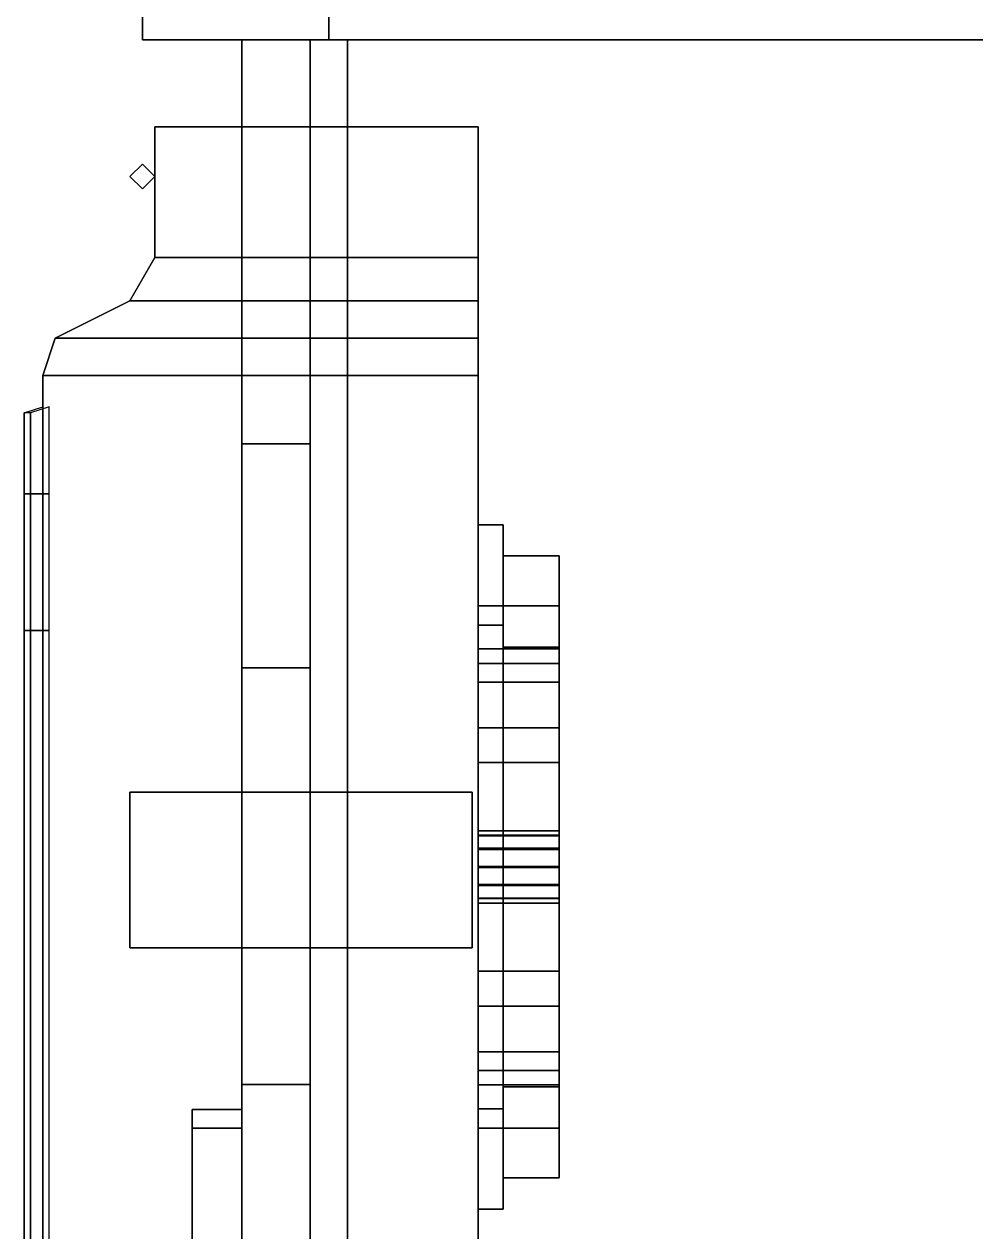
# Model space of a CAD drawing. Header units: millimetres. Extents: x -1.6 to 3, y -8.4 to 20.4.
# Drawn here: x -1.53 to 0, y -3.807 to -1.865 of the extents above; entities that cross this region are included whole.
import ezdxf

# ---------------------------------------------------------------- set-up
doc = ezdxf.new("R2010")
doc.units = ezdxf.units.MM
doc.layers.add('wheels', color=2, linetype='Continuous')

msp = doc.modelspace()

# ---------------------------------------------------------------- linework, layer by layer
for points in [[(-1.340000000000001, -1.889999999999997, 1.08), (-1.340000000000001, -1.829999999999998, 1.08), (-1.04, -1.829999999999998, 0.76), (-1.04, -1.889999999999999, 0.76)], [(-1.340000000000001, -1.889999999999997, 1.19), (-1.340000000000001, -1.829999999999998, 1.19), (-1.340000000000001, -1.829999999999998, 1.08), (-1.340000000000001, -1.889999999999999, 1.08)], [(-1.04, -1.889999999999999, 0.76), (-1.04, -1.829999999999998, 0.76), (1.04, -1.829999999999998, 0.76), (1.04, -1.889999999999999, 0.76)], [(1.04, -1.889999999999999, 0.76), (1.34, -1.889999999999997, 1.08), (-1.340000000000001, -1.889999999999997, 1.08), (-1.04, -1.889999999999999, 0.76)], [(1.34, -1.889999999999999, 1.08), (1.34, -1.889999999999997, 1.19), (-1.340000000000001, -1.889999999999997, 1.19), (-1.340000000000001, -1.889999999999999, 1.08)], [(-1.180000000000001, -3.569999999999999, 1.08), (-1.180000000000001, -1.889999999999999, 1.08), (-1.18, -1.889999999999999, 0.4599999999999997), (-1.180000000000001, -3.569999999999999, 0.4599999999999997)], [(-1.18, -2.539999999999999, 0.4599999999999997), (-1.18, -1.889999999999999, 0.4599999999999997), (-1.070000000000001, -1.889999999999999, 0.4599999999999997), (-1.070000000000001, -2.539999999999999, 0.4599999999999997)], [(-1.070000000000001, -1.889999999999999, 0.4599999999999997), (-1.18, -1.889999999999999, 0.4599999999999997), (-1.180000000000001, -1.889999999999999, 1.08), (-1.070000000000001, -1.889999999999999, 1.08)], [(-1.070000000000001, -3.569999999999999, 0.4599999999999997), (-1.070000000000001, -1.889999999999999, 0.4599999999999997), (-1.070000000000001, -1.889999999999999, 1.08), (-1.070000000000001, -3.569999999999999, 1.08)], [(-1.01, -1.889999999999997, 1.19), (-1.01, -1.889999999999997, 1.08), (-1.010000000000001, -7.689999999999999, 1.08), (-1.010000000000001, -7.689999999999999, 1.19)], [(1.009999999999999, -7.689999999999999, 1.19), (1.01, -1.889999999999997, 1.19), (-1.01, -1.889999999999997, 1.19), (-1.010000000000001, -7.689999999999999, 1.19)], [(-1.010000000000001, -7.689999999999999, 1.08), (-1.01, -1.889999999999999, 1.08), (1.01, -1.889999999999999, 1.08), (1.009999999999999, -7.689999999999999, 1.08)], [(-1.32, -2.239999999999998, 1.19), (-1.32, -2.029999999999998, 1.19), (-1.01, -2.029999999999998, 1.19), (-1.01, -2.239999999999998, 1.19)], [(-0.8000000000000005, -2.239999999999998, 2.41), (-0.8000000000000005, -2.029999999999998, 2.41), (-1.32, -2.029999999999998, 2.41), (-1.32, -2.239999999999998, 2.41)], [(-0.8000000000000005, -2.029999999999998, 2.41), (-0.8000000000000005, -2.029999999999998, 1.19), (-1.32, -2.029999999999998, 1.19), (-1.32, -2.029999999999998, 2.41)], [(-1.32, -2.029999999999998, 2.41), (-1.32, -2.029999999999998, 1.19), (-1.32, -2.239999999999998, 1.19), (-1.32, -2.239999999999998, 2.41)], [(-0.8000000000000007, -6.079999999999998, 1.19), (-0.8000000000000005, -2.029999999999998, 1.19), (-0.8000000000000005, -2.029999999999998, 2.41), (-0.8000000000000007, -6.079999999999998, 2.41)], [(-1.340000000000001, -2.089999999999998, 1.28), (-1.360000000000001, -2.109999999999998, 1.28), (-1.360000000000001, -2.109999999999998, 2.45), (-1.340000000000001, -2.089999999999998, 2.45)], [(-1.340000000000001, -2.129999999999999, 2.45), (-1.320000000000001, -2.109999999999998, 2.45), (-1.340000000000001, -2.089999999999998, 2.45), (-1.360000000000001, -2.109999999999998, 2.45)], [(-1.360000000000001, -2.109999999999998, 1.28), (-1.340000000000001, -2.089999999999998, 1.28), (-1.320000000000001, -2.109999999999998, 1.28), (-1.340000000000001, -2.129999999999999, 1.28)], [(-1.320000000000001, -2.109999999999998, 1.28), (-1.340000000000001, -2.089999999999998, 1.28), (-1.340000000000001, -2.089999999999998, 2.45), (-1.320000000000001, -2.109999999999998, 2.45)], [(-1.360000000000001, -2.109999999999998, 1.28), (-1.340000000000001, -2.129999999999999, 1.28), (-1.340000000000001, -2.129999999999999, 2.45), (-1.360000000000001, -2.109999999999998, 2.45)], [(-1.340000000000001, -2.129999999999999, 1.28), (-1.320000000000001, -2.109999999999998, 1.28), (-1.320000000000001, -2.109999999999998, 2.45), (-1.340000000000001, -2.129999999999999, 2.45)], [(-1.36, -2.309999999999999, 1.19), (-1.32, -2.239999999999998, 1.19), (-1.01, -2.239999999999998, 1.19), (-1.01, -2.309999999999999, 1.19)], [(-0.8000000000000005, -2.309999999999999, 2.41), (-0.8000000000000005, -2.239999999999998, 2.41), (-1.32, -2.239999999999998, 2.41), (-1.36, -2.309999999999999, 2.41)], [(-1.32, -2.239999999999998, 2.41), (-1.32, -2.239999999999998, 1.19), (-1.36, -2.309999999999999, 1.19), (-1.36, -2.309999999999999, 2.41)], [(-1.48, -2.369999999999997, 1.19), (-1.36, -2.309999999999999, 1.19), (-1.01, -2.309999999999999, 1.19), (-1.01, -2.369999999999997, 1.19)], [(-0.8000000000000003, -2.369999999999997, 2.41), (-0.8000000000000005, -2.309999999999999, 2.41), (-1.36, -2.309999999999999, 2.41), (-1.48, -2.369999999999997, 2.41)], [(-1.36, -2.309999999999999, 2.41), (-1.36, -2.309999999999999, 1.19), (-1.48, -2.369999999999997, 1.19), (-1.48, -2.369999999999997, 2.41)], [(-1.5, -2.429999999999998, 1.19), (-1.48, -2.369999999999997, 1.19), (-1.01, -2.369999999999997, 1.19), (-1.01, -2.429999999999998, 1.19)], [(-0.8000000000000003, -2.429999999999998, 2.41), (-0.8000000000000003, -2.369999999999997, 2.41), (-1.48, -2.369999999999997, 2.41), (-1.5, -2.429999999999998, 2.41)], [(-1.48, -2.369999999999997, 2.41), (-1.48, -2.369999999999997, 1.19), (-1.5, -2.429999999999998, 1.19), (-1.5, -2.429999999999998, 2.41)], [(-1.500000000000001, -6.079999999999998, 1.19), (-1.5, -2.429999999999998, 1.19), (-1.01, -2.429999999999998, 1.19), (-1.010000000000001, -6.079999999999998, 1.19)], [(-0.8000000000000007, -6.079999999999998, 2.41), (-0.8000000000000003, -2.429999999999998, 2.41), (-1.5, -2.429999999999998, 2.41), (-1.500000000000001, -6.079999999999998, 2.41)], [(-1.5, -2.429999999999998, 2.41), (-1.5, -2.429999999999998, 1.19), (-1.500000000000001, -6.079999999999998, 1.19), (-1.500000000000001, -6.079999999999998, 2.41)], [(-1.53, -2.489999999999998, 2.51), (-1.500000000000001, -2.479999999999999, 2.41), (-1.500000000000001, -2.619999999999997, 2.41), (-1.53, -2.619999999999997, 2.71)], [(-1.52, -2.619999999999997, 2.71), (-1.490000000000002, -2.619999999999997, 2.41), (-1.490000000000002, -2.479999999999999, 2.41), (-1.52, -2.489999999999998, 2.51)], [(-1.52, -2.489999999999998, 2.51), (-1.53, -2.489999999999998, 2.51), (-1.53, -2.619999999999997, 2.71), (-1.52, -2.619999999999997, 2.71)], [(-1.180000000000001, -6.939999999999999, 0.46), (-1.180000000000001, -2.539999999999999, 0.46), (-1.18, -2.899999999999999, 0.3299999999999998), (-1.180000000000001, -6.849999999999999, 0.3299999999999998)], [(-1.070000000000001, -2.899999999999999, 0.3299999999999998), (-1.18, -2.899999999999999, 0.3299999999999998), (-1.180000000000001, -2.539999999999999, 0.46), (-1.070000000000001, -2.539999999999999, 0.46)], [(-1.070000000000001, -6.849999999999999, 0.3299999999999998), (-1.070000000000001, -2.899999999999999, 0.3299999999999998), (-1.070000000000001, -2.539999999999999, 0.46), (-1.070000000000001, -6.939999999999999, 0.46)], [(-1.53, -2.619999999999997, 2.71), (-1.500000000000001, -2.619999999999997, 2.41), (-1.500000000000001, -2.839999999999998, 2.41), (-1.53, -2.839999999999998, 2.82)], [(-1.52, -2.619999999999997, 2.71), (-1.53, -2.619999999999997, 2.71), (-1.53, -2.839999999999998, 2.82), (-1.52, -2.839999999999998, 2.82)], [(-1.52, -2.839999999999998, 2.82), (-1.490000000000002, -2.839999999999998, 2.41), (-1.490000000000002, -2.619999999999997, 2.41), (-1.52, -2.619999999999997, 2.71)], [(-1.53, -2.839999999999998, 2.82), (-1.500000000000001, -2.839999999999998, 2.41), (-1.500000000000002, -7.189999999999999, 2.41), (-1.530000000000001, -7.189999999999999, 2.82)], [(-1.52, -2.839999999999998, 2.82), (-1.53, -2.839999999999998, 2.82), (-1.530000000000001, -7.189999999999999, 2.82), (-1.520000000000001, -7.189999999999999, 2.82)], [(-1.520000000000001, -7.189999999999999, 2.82), (-1.490000000000002, -7.189999999999999, 2.41), (-1.490000000000002, -2.839999999999998, 2.41), (-1.52, -2.839999999999998, 2.82)], [(-1.180000000000001, -6.849999999999999, 0.3299999999999998), (-1.18, -2.899999999999999, 0.3299999999999998), (-1.070000000000001, -2.899999999999999, 0.3299999999999998), (-1.070000000000001, -6.849999999999999, 0.3299999999999998)], [(-0.8100000000000006, -3.099999999999998, 0.68), (-0.8100000000000006, -3.099999999999998, 0.37), (-1.360000000000001, -3.099999999999998, 0.37), (-1.360000000000001, -3.099999999999998, 0.68)], [(-1.360000000000001, -3.349999999999998, 0.37), (-1.360000000000001, -3.099999999999998, 0.37), (-0.8100000000000006, -3.099999999999998, 0.37), (-0.8100000000000006, -3.349999999999998, 0.37)], [(-0.8100000000000006, -3.349999999999998, 0.68), (-0.8100000000000006, -3.099999999999998, 0.68), (-1.360000000000001, -3.099999999999998, 0.68), (-1.360000000000001, -3.349999999999998, 0.68)], [(-1.360000000000001, -3.349999999999998, 0.68), (-1.360000000000001, -3.099999999999998, 0.68), (-1.360000000000001, -3.099999999999998, 0.37), (-1.360000000000001, -3.349999999999998, 0.37)], [(-1.360000000000001, -3.349999999999998, 0.68), (-1.360000000000001, -3.349999999999998, 0.37), (-0.8100000000000006, -3.349999999999998, 0.37), (-0.8100000000000006, -3.349999999999998, 0.68)], [(-1.070000000000001, -3.569999999999999, 0.76), (-1.180000000000001, -3.569999999999999, 0.76), (-1.180000000000001, -3.569999999999999, 0.4599999999999997), (-1.070000000000001, -3.569999999999999, 0.4599999999999997)], [(-1.070000000000001, -3.569999999999999, 0.46), (-1.180000000000001, -3.569999999999999, 0.46), (-1.180000000000001, -3.909999999999998, 0.46), (-1.070000000000001, -3.909999999999998, 0.46)], [(-1.180000000000001, -3.909999999999998, 0.7599999999999998), (-1.180000000000001, -3.569999999999999, 0.7599999999999998), (-1.070000000000001, -3.569999999999999, 0.7599999999999998), (-1.070000000000001, -3.909999999999998, 0.7599999999999998)], [(-1.180000000000001, -7.689999999999999, 1.08), (-1.180000000000001, -3.569999999999999, 1.08), (-1.180000000000001, -3.569999999999999, 0.7599999999999998), (-1.180000000000001, -7.689999999999999, 0.7599999999999998)], [(-1.070000000000001, -7.689999999999999, 0.7599999999999998), (-1.070000000000001, -3.569999999999999, 0.7599999999999998), (-1.070000000000001, -3.569999999999999, 1.08), (-1.070000000000001, -7.689999999999999, 1.08)], [(-1.26, -3.609999999999999, 0.61), (-1.26, -3.639999999999999, 0.6), (-1.26, -3.639999999999999, 0.66), (-1.26, -3.609999999999999, 0.64)], [(-1.18, -3.609999999999999, 0.64), (-1.18, -3.609999999999999, 0.61), (-1.26, -3.609999999999999, 0.61), (-1.26, -3.609999999999999, 0.64)], [(-1.26, -3.609999999999999, 0.64), (-1.26, -3.639999999999999, 0.66), (-1.18, -3.639999999999999, 0.66), (-1.18, -3.609999999999999, 0.64)], [(-1.18, -3.609999999999999, 0.61), (-1.18, -3.639999999999999, 0.6), (-1.26, -3.639999999999999, 0.6), (-1.26, -3.609999999999999, 0.61)], [(-1.26, -3.639999999999999, 0.66), (-1.26, -4.009999999999998, 0.71), (-1.18, -4.009999999999998, 0.71), (-1.18, -3.639999999999999, 0.66)], [(-1.26, -3.639999999999999, 0.6), (-1.26, -4.009999999999998, 0.56), (-1.26, -4.009999999999998, 0.71), (-1.26, -3.639999999999999, 0.66)], [(-1.18, -3.639999999999999, 0.6), (-1.18, -4.009999999999998, 0.56), (-1.26, -4.009999999999998, 0.56), (-1.26, -3.639999999999999, 0.6)]]:
    msp.add_3dface(points)
at = {"layer": 'wheels'}
for points in [[(-0.8000000000000006, -2.92301515190165, 0.2330151519016503), (-0.8000000000000006, -2.799999999999999, 0.5300000000000002), (-0.8000000000000006, -2.669999999999998, 0.5300000000000002), (-0.8000000000000006, -2.831091270347398, 0.141091270347399)], [(-0.8000000000000006, -2.831091270347397, 0.1410912703473988), (-0.8000000000000006, -2.669999999999998, 0.53), (-0.7600000000000006, -2.669999999999998, 0.53), (-0.7600000000000006, -2.831091270347397, 0.1410912703473988)], [(-0.8000000000000006, -2.799999999999999, 0.5299999999999994), (-0.8000000000000006, -2.923015151901648, 0.8269848480983502), (-0.8000000000000006, -2.831091270347397, 0.9189087296526006), (-0.8000000000000006, -2.669999999999998, 0.5299999999999994)], [(-0.8000000000000006, -2.669999999999998, 0.53), (-0.8000000000000006, -2.831091270347397, 0.9189087296526012), (-0.7600000000000006, -2.831091270347397, 0.9189087296526012), (-0.7600000000000006, -2.669999999999998, 0.53)], [(-0.7600000000000006, -2.831091270347398, 0.141091270347399), (-0.7600000000000006, -2.669999999999998, 0.5300000000000002), (-0.7600000000000006, -2.719999999999999, 0.5300000000000002), (-0.7600000000000006, -2.866446609406726, 0.1764466094067263)], [(-0.7600000000000006, -2.669999999999998, 0.5299999999999994), (-0.7600000000000006, -2.831091270347397, 0.9189087296526006), (-0.7600000000000006, -2.866446609406724, 0.8835533905932733), (-0.7600000000000006, -2.719999999999999, 0.5299999999999994)], [(-0.7600000000000006, -2.866446609406724, 0.1764466094067262), (-0.7600000000000006, -2.719999999999999, 0.53), (-0.6700000000000006, -2.719999999999999, 0.53), (-0.6700000000000006, -2.866446609406724, 0.1764466094067262)], [(-0.7600000000000006, -2.719999999999999, 0.53), (-0.7600000000000006, -2.866446609406724, 0.8835533905932738), (-0.6700000000000006, -2.866446609406724, 0.8835533905932738), (-0.6700000000000006, -2.719999999999999, 0.53)], [(-0.6700000000000006, -2.866446609406726, 0.1764466094067263), (-0.6700000000000006, -2.719999999999999, 0.5300000000000002), (-0.6700000000000006, -2.799999999999999, 0.5300000000000002), (-0.6700000000000006, -2.92301515190165, 0.2330151519016503)], [(-0.6700000000000006, -2.719999999999999, 0.5299999999999994), (-0.6700000000000006, -2.866446609406724, 0.8835533905932733), (-0.6700000000000006, -2.923015151901648, 0.8269848480983502), (-0.6700000000000006, -2.799999999999999, 0.5299999999999994)], [(-0.8000000000000006, -2.799999999999999, 0.53), (-0.8000000000000006, -2.923015151901648, 0.2330151519016501), (-0.6700000000000006, -2.923015151901648, 0.2330151519016501), (-0.6700000000000006, -2.799999999999999, 0.53)], [(-0.8000000000000006, -2.923015151901648, 0.8269848480983499), (-0.8000000000000006, -2.799999999999999, 0.53), (-0.6700000000000006, -2.799999999999999, 0.53), (-0.6700000000000006, -2.923015151901648, 0.8269848480983499)], [(-0.6700000000000006, -3.169999999999998, 0.5599999999999996), (-0.6700000000000006, -2.799999999999999, 0.5599999999999996), (-0.8000000000000006, -2.799999999999999, 0.5599999999999996), (-0.8000000000000006, -3.169999999999998, 0.5599999999999996)], [(-0.8000000000000006, -3.169999999999998, 0.5599999999999996), (-0.8000000000000006, -2.799999999999999, 0.5599999999999996), (-0.8000000000000006, -2.799999999999999, 0.5), (-0.8000000000000006, -3.169999999999998, 0.5)], [(-0.8000000000000006, -3.169999999999998, 0.5), (-0.8000000000000006, -2.799999999999999, 0.5), (-0.6700000000000006, -2.799999999999999, 0.5), (-0.6700000000000006, -3.169999999999998, 0.5)], [(-0.6700000000000006, -2.799999999999999, 0.5), (-0.6700000000000006, -2.799999999999999, 0.5599999999999996), (-0.6700000000000006, -3.169999999999998, 0.5599999999999996), (-0.6700000000000006, -3.169999999999998, 0.5)], [(-0.8000000000000006, -3.219999999999997, 0.1100000000000003), (-0.8000000000000006, -2.923015151901648, 0.2330151519016499), (-0.8000000000000006, -2.831091270347397, 0.1410912703473985), (-0.8000000000000006, -3.219999999999997, -0.02000000000000002)], [(-0.8000000000000006, -3.219999999999999, -0.02000000000000002), (-0.8000000000000006, -2.831091270347397, 0.1410912703473988), (-0.7600000000000006, -2.831091270347397, 0.1410912703473988), (-0.7600000000000006, -3.219999999999999, -0.02000000000000002)], [(-0.8000000000000006, -2.923015151901648, 0.8269848480983499), (-0.8000000000000006, -3.219999999999999, 0.95), (-0.8000000000000006, -3.219999999999999, 1.08), (-0.8000000000000006, -2.831091270347397, 0.9189087296526012)], [(-0.8000000000000006, -2.831091270347397, 0.9189087296526012), (-0.8000000000000006, -3.219999999999999, 1.08), (-0.7600000000000006, -3.219999999999999, 1.08), (-0.7600000000000006, -2.831091270347397, 0.9189087296526012)], [(-0.7600000000000006, -3.219999999999997, -0.02000000000000002), (-0.7600000000000006, -2.831091270347397, 0.1410912703473985), (-0.7600000000000006, -2.866446609406724, 0.1764466094067263), (-0.7600000000000006, -3.219999999999997, 0.03000000000000025)], [(-0.7600000000000006, -2.831091270347397, 0.9189087296526012), (-0.7600000000000006, -3.219999999999999, 1.08), (-0.7600000000000006, -3.219999999999999, 1.03), (-0.7600000000000006, -2.866446609406724, 0.8835533905932738)], [(-0.6700000000000006, -3.161698729810777, 0.5309807621135318), (-0.6700000000000006, -2.869477406671175, 0.3622667025359338), (-0.8000000000000006, -2.869477406671175, 0.3622667025359338), (-0.8000000000000006, -3.161698729810777, 0.5309807621135318)], [(-0.8000000000000006, -3.161698729810777, 0.5309807621135318), (-0.8000000000000006, -2.869477406671175, 0.3622667025359338), (-0.8000000000000006, -2.892636542228233, 0.3063556033812461), (-0.8000000000000006, -3.191698729810776, 0.4790192378864662)], [(-0.8000000000000006, -3.191698729810776, 0.5809807621135326), (-0.8000000000000006, -2.892636542228233, 0.7536443966187522), (-0.8000000000000006, -2.869477406671175, 0.697733297464064), (-0.8000000000000006, -3.161698729810777, 0.529019237886466)], [(-0.8000000000000006, -3.161698729810777, 0.529019237886466), (-0.8000000000000006, -2.869477406671175, 0.697733297464064), (-0.6700000000000006, -2.869477406671175, 0.697733297464064), (-0.6700000000000006, -3.161698729810777, 0.529019237886466)], [(-0.7600000000000006, -3.219999999999999, 0.03000000000000003), (-0.7600000000000006, -2.866446609406724, 0.1764466094067262), (-0.6700000000000006, -2.866446609406724, 0.1764466094067262), (-0.6700000000000006, -3.219999999999999, 0.03000000000000003)], [(-0.7600000000000006, -2.866446609406724, 0.8835533905932738), (-0.7600000000000006, -3.219999999999999, 1.03), (-0.6700000000000006, -3.219999999999999, 1.03), (-0.6700000000000006, -2.866446609406724, 0.8835533905932738)], [(-0.6700000000000006, -3.219999999999997, 0.03000000000000025), (-0.6700000000000006, -2.866446609406724, 0.1764466094067263), (-0.6700000000000006, -2.923015151901648, 0.2330151519016499), (-0.6700000000000006, -3.219999999999997, 0.1100000000000003)], [(-0.6700000000000006, -2.866446609406724, 0.8835533905932738), (-0.6700000000000006, -3.219999999999999, 1.03), (-0.6700000000000006, -3.219999999999999, 0.95), (-0.6700000000000006, -2.923015151901648, 0.8269848480983499)], [(-0.6700000000000006, -2.892636542228233, 0.3063556033812461), (-0.6700000000000006, -2.869477406671175, 0.3622667025359338), (-0.6700000000000006, -3.161698729810777, 0.5309807621135318), (-0.6700000000000006, -3.191698729810776, 0.4790192378864662)], [(-0.6700000000000006, -2.869477406671175, 0.697733297464064), (-0.6700000000000006, -2.892636542228233, 0.7536443966187522), (-0.6700000000000006, -3.191698729810776, 0.5809807621135326), (-0.6700000000000006, -3.161698729810777, 0.529019237886466)], [(-0.8000000000000006, -3.191698729810776, 0.4790192378864662), (-0.8000000000000006, -2.892636542228233, 0.3063556033812461), (-0.6700000000000006, -2.892636542228233, 0.3063556033812461), (-0.6700000000000006, -3.191698729810776, 0.4790192378864662)], [(-0.6700000000000006, -3.191698729810776, 0.5809807621135326), (-0.6700000000000006, -2.892636542228233, 0.7536443966187522), (-0.8000000000000006, -2.892636542228233, 0.7536443966187522), (-0.8000000000000006, -3.191698729810776, 0.5809807621135326)], [(-0.8000000000000006, -2.923015151901648, 0.2330151519016501), (-0.8000000000000006, -3.219999999999999, 0.1099999999999999), (-0.6700000000000006, -3.219999999999999, 0.1099999999999999), (-0.6700000000000006, -2.923015151901648, 0.2330151519016501)], [(-0.8000000000000006, -3.219999999999999, 0.95), (-0.8000000000000006, -2.923015151901648, 0.8269848480983499), (-0.6700000000000006, -2.923015151901648, 0.8269848480983499), (-0.6700000000000006, -3.219999999999999, 0.95)], [(-0.8000000000000006, -3.169019237886467, 0.501698729810778), (-0.8000000000000006, -2.996355603381247, 0.2026365422282349), (-0.8000000000000006, -3.052266702535935, 0.1794774066711761), (-0.8000000000000006, -3.220980762113532, 0.4716987298107782)], [(-0.6700000000000006, -3.169019237886467, 0.501698729810778), (-0.6700000000000006, -2.996355603381247, 0.2026365422282349), (-0.8000000000000006, -2.996355603381247, 0.2026365422282349), (-0.8000000000000006, -3.169019237886467, 0.501698729810778)], [(-0.8000000000000006, -3.22098076211353, 0.5883012701892216), (-0.8000000000000006, -3.052266702535933, 0.8805225933288232), (-0.8000000000000006, -2.996355603381245, 0.8573634577717648), (-0.8000000000000006, -3.169019237886465, 0.5583012701892218)], [(-0.8000000000000006, -3.169019237886465, 0.5583012701892218), (-0.8000000000000006, -2.996355603381245, 0.8573634577717648), (-0.6700000000000006, -2.996355603381245, 0.8573634577717648), (-0.6700000000000006, -3.169019237886465, 0.5583012701892218)], [(-0.6700000000000006, -3.052266702535935, 0.1794774066711761), (-0.6700000000000006, -2.996355603381247, 0.2026365422282349), (-0.6700000000000006, -3.169019237886467, 0.501698729810778), (-0.6700000000000006, -3.220980762113532, 0.4716987298107782)], [(-0.6700000000000006, -2.996355603381245, 0.8573634577717648), (-0.6700000000000006, -3.052266702535933, 0.8805225933288232), (-0.6700000000000006, -3.22098076211353, 0.5883012701892216), (-0.6700000000000006, -3.169019237886465, 0.5583012701892218)], [(-0.8000000000000006, -3.220980762113532, 0.4716987298107782), (-0.8000000000000006, -3.052266702535935, 0.1794774066711761), (-0.6700000000000006, -3.052266702535935, 0.1794774066711761), (-0.6700000000000006, -3.220980762113532, 0.4716987298107782)], [(-0.6700000000000006, -3.22098076211353, 0.5883012701892216), (-0.6700000000000006, -3.052266702535933, 0.8805225933288232), (-0.8000000000000006, -3.052266702535933, 0.8805225933288232), (-0.8000000000000006, -3.22098076211353, 0.5883012701892216)], [(-0.6700000000000006, -3.19, 0.48), (-0.6700000000000006, -3.19, 0.1100000000000001), (-0.8000000000000006, -3.19, 0.1100000000000001), (-0.8000000000000006, -3.19, 0.48)], [(-0.8000000000000006, -3.19, 0.48), (-0.8000000000000006, -3.19, 0.1100000000000001), (-0.8000000000000006, -3.249999999999998, 0.1100000000000001), (-0.8000000000000006, -3.249999999999998, 0.48)], [(-0.8000000000000006, -3.249999999999998, 0.5800000000000001), (-0.8000000000000006, -3.249999999999998, 0.95), (-0.8000000000000006, -3.189999999999998, 0.95), (-0.8000000000000006, -3.189999999999998, 0.5800000000000001)], [(-0.8000000000000006, -3.189999999999998, 0.5800000000000001), (-0.8000000000000006, -3.189999999999998, 0.95), (-0.6700000000000006, -3.189999999999998, 0.95), (-0.6700000000000006, -3.189999999999998, 0.5800000000000001)], [(-0.6700000000000006, -3.249999999999998, 0.1100000000000001), (-0.6700000000000006, -3.19, 0.1100000000000001), (-0.6700000000000006, -3.19, 0.48), (-0.6700000000000006, -3.249999999999998, 0.48)], [(-0.6700000000000006, -3.189999999999998, 0.95), (-0.6700000000000006, -3.249999999999998, 0.95), (-0.6700000000000006, -3.249999999999998, 0.5800000000000001), (-0.6700000000000006, -3.189999999999998, 0.5800000000000001)], [(-0.8000000000000006, -3.219019237886465, 0.4716987298107784), (-0.8000000000000006, -3.387733297464063, 0.1794774066711764), (-0.8000000000000007, -3.443644396618751, 0.2026365422282348), (-0.8000000000000006, -3.270980762113531, 0.5016987298107782)], [(-0.6700000000000006, -3.219019237886465, 0.4716987298107784), (-0.6700000000000006, -3.387733297464063, 0.1794774066711764), (-0.8000000000000006, -3.387733297464063, 0.1794774066711764), (-0.8000000000000006, -3.219019237886465, 0.4716987298107784)], [(-0.8000000000000006, -3.270980762113531, 0.5583012701892223), (-0.8000000000000007, -3.443644396618751, 0.8573634577717653), (-0.8000000000000006, -3.387733297464063, 0.8805225933288237), (-0.8000000000000006, -3.219019237886465, 0.5883012701892216)], [(-0.8000000000000006, -3.219019237886465, 0.5883012701892216), (-0.8000000000000006, -3.387733297464063, 0.8805225933288237), (-0.6700000000000006, -3.387733297464063, 0.8805225933288237), (-0.6700000000000006, -3.219019237886465, 0.5883012701892216)], [(-0.8000000000000007, -3.51698484809835, 0.2330151519016502), (-0.8000000000000006, -3.219999999999999, 0.1100000000000001), (-0.8000000000000006, -3.219999999999999, -0.02000000000000002), (-0.8000000000000007, -3.608908729652601, 0.1410912703473991)], [(-0.8000000000000007, -3.608908729652599, 0.141091270347399), (-0.8000000000000006, -3.219999999999999, -0.02000000000000002), (-0.7600000000000006, -3.219999999999999, -0.02000000000000002), (-0.7600000000000007, -3.608908729652599, 0.141091270347399)], [(-0.8000000000000006, -3.219999999999999, 0.1099999999999999), (-0.8000000000000007, -3.516984848098348, 0.23301515190165), (-0.6700000000000007, -3.516984848098348, 0.23301515190165), (-0.6700000000000006, -3.219999999999999, 0.1099999999999999)], [(-0.8000000000000006, -3.219999999999999, 0.9500000000000002), (-0.8000000000000007, -3.516984848098348, 0.8269848480983502), (-0.8000000000000007, -3.608908729652599, 0.9189087296526015), (-0.8000000000000006, -3.219999999999997, 1.080000000000001)], [(-0.8000000000000006, -3.219999999999999, 1.08), (-0.8000000000000007, -3.608908729652599, 0.9189087296526013), (-0.7600000000000007, -3.608908729652599, 0.9189087296526013), (-0.7600000000000006, -3.219999999999999, 1.08)], [(-0.8000000000000007, -3.516984848098348, 0.8269848480983499), (-0.8000000000000006, -3.219999999999999, 0.95), (-0.6700000000000006, -3.219999999999999, 0.95), (-0.6700000000000007, -3.516984848098348, 0.8269848480983499)], [(-0.7600000000000007, -3.608908729652601, 0.1410912703473991), (-0.7600000000000006, -3.219999999999999, -0.02000000000000002), (-0.7600000000000006, -3.219999999999999, 0.03000000000000003), (-0.7600000000000007, -3.573553390593274, 0.1764466094067265)], [(-0.7600000000000007, -3.573553390593272, 0.1764466094067263), (-0.7600000000000006, -3.219999999999999, 0.03000000000000003), (-0.6700000000000006, -3.219999999999999, 0.03000000000000003), (-0.6700000000000007, -3.573553390593272, 0.1764466094067263)], [(-0.7600000000000006, -3.219999999999997, 1.080000000000001), (-0.7600000000000007, -3.608908729652599, 0.9189087296526015), (-0.7600000000000007, -3.573553390593272, 0.8835533905932742), (-0.7600000000000006, -3.219999999999997, 1.030000000000001)], [(-0.7600000000000006, -3.219999999999999, 1.03), (-0.7600000000000007, -3.573553390593272, 0.8835533905932738), (-0.6700000000000007, -3.573553390593272, 0.8835533905932738), (-0.6700000000000006, -3.219999999999999, 1.03)], [(-0.6700000000000007, -3.443644396618751, 0.2026365422282348), (-0.6700000000000006, -3.387733297464063, 0.1794774066711764), (-0.6700000000000006, -3.219019237886465, 0.4716987298107784), (-0.6700000000000006, -3.270980762113531, 0.5016987298107782)], [(-0.6700000000000006, -3.387733297464063, 0.8805225933288237), (-0.6700000000000007, -3.443644396618751, 0.8573634577717653), (-0.6700000000000006, -3.270980762113531, 0.5583012701892223), (-0.6700000000000006, -3.219019237886465, 0.5883012701892216)], [(-0.6700000000000007, -3.573553390593274, 0.1764466094067265), (-0.6700000000000006, -3.219999999999999, 0.03000000000000003), (-0.6700000000000006, -3.219999999999999, 0.1100000000000001), (-0.6700000000000007, -3.51698484809835, 0.2330151519016502)], [(-0.6700000000000006, -3.219999999999997, 1.030000000000001), (-0.6700000000000007, -3.573553390593272, 0.8835533905932742), (-0.6700000000000007, -3.516984848098348, 0.8269848480983502), (-0.6700000000000006, -3.219999999999999, 0.9500000000000002)], [(-0.6700000000000006, -3.24830127018922, 0.4790192378864688), (-0.6700000000000007, -3.547363457771764, 0.3063556033812487), (-0.8000000000000007, -3.547363457771764, 0.3063556033812487), (-0.8000000000000006, -3.24830127018922, 0.4790192378864688)], [(-0.8000000000000006, -3.24830127018922, 0.4790192378864688), (-0.8000000000000007, -3.547363457771764, 0.3063556033812487), (-0.8000000000000007, -3.570522593328823, 0.3622667025359364), (-0.8000000000000006, -3.278301270189221, 0.5309807621135345)], [(-0.8000000000000006, -3.278301270189219, 0.5290192378864669), (-0.8000000000000007, -3.570522593328821, 0.6977332974640651), (-0.8000000000000007, -3.547363457771763, 0.7536443966187536), (-0.8000000000000006, -3.24830127018922, 0.5809807621135334)], [(-0.8000000000000006, -3.24830127018922, 0.5809807621135334), (-0.8000000000000007, -3.547363457771763, 0.7536443966187536), (-0.6700000000000007, -3.547363457771763, 0.7536443966187536), (-0.6700000000000006, -3.24830127018922, 0.5809807621135334)], [(-0.8000000000000006, -3.249999999999998, 0.48), (-0.8000000000000006, -3.249999999999998, 0.1100000000000001), (-0.6700000000000006, -3.249999999999998, 0.1100000000000001), (-0.6700000000000006, -3.249999999999998, 0.48)], [(-0.6700000000000006, -3.249999999999998, 0.5800000000000001), (-0.6700000000000006, -3.249999999999998, 0.95), (-0.8000000000000006, -3.249999999999998, 0.95), (-0.8000000000000006, -3.249999999999998, 0.5800000000000001)], [(-0.6700000000000007, -3.570522593328823, 0.3622667025359364), (-0.6700000000000007, -3.547363457771764, 0.3063556033812487), (-0.6700000000000006, -3.24830127018922, 0.4790192378864688), (-0.6700000000000006, -3.278301270189221, 0.5309807621135345)], [(-0.6700000000000007, -3.547363457771763, 0.7536443966187536), (-0.6700000000000007, -3.570522593328821, 0.6977332974640651), (-0.6700000000000006, -3.278301270189219, 0.5290192378864669), (-0.6700000000000006, -3.24830127018922, 0.5809807621135334)], [(-0.6700000000000006, -3.269999999999998, 0.5000000000000009), (-0.6700000000000007, -3.639999999999999, 0.5000000000000009), (-0.8000000000000007, -3.639999999999999, 0.5000000000000009), (-0.8000000000000006, -3.269999999999998, 0.5000000000000009)], [(-0.8000000000000006, -3.269999999999998, 0.5000000000000009), (-0.8000000000000007, -3.639999999999999, 0.5000000000000009), (-0.8000000000000007, -3.639999999999999, 0.5600000000000005), (-0.8000000000000006, -3.269999999999998, 0.5600000000000005)], [(-0.8000000000000006, -3.269999999999998, 0.5600000000000005), (-0.8000000000000007, -3.639999999999999, 0.5600000000000005), (-0.6700000000000007, -3.639999999999999, 0.5600000000000005), (-0.6700000000000006, -3.269999999999998, 0.5600000000000005)], [(-0.8000000000000006, -3.270980762113531, 0.5016987298107782), (-0.8000000000000007, -3.443644396618751, 0.2026365422282348), (-0.6700000000000007, -3.443644396618751, 0.2026365422282348), (-0.6700000000000006, -3.270980762113531, 0.5016987298107782)], [(-0.6700000000000006, -3.270980762113531, 0.5583012701892223), (-0.6700000000000007, -3.443644396618751, 0.8573634577717653), (-0.8000000000000007, -3.443644396618751, 0.8573634577717653), (-0.8000000000000006, -3.270980762113531, 0.5583012701892223)], [(-0.8000000000000006, -3.278301270189221, 0.5309807621135345), (-0.8000000000000007, -3.570522593328823, 0.3622667025359364), (-0.6700000000000007, -3.570522593328823, 0.3622667025359364), (-0.6700000000000006, -3.278301270189221, 0.5309807621135345)], [(-0.6700000000000006, -3.278301270189219, 0.5290192378864669), (-0.6700000000000007, -3.570522593328821, 0.6977332974640651), (-0.8000000000000007, -3.570522593328821, 0.6977332974640651), (-0.8000000000000006, -3.278301270189219, 0.5290192378864669)], [(-0.6700000000000007, -3.639999999999999, 0.5600000000000005), (-0.6700000000000007, -3.639999999999999, 0.5000000000000009), (-0.6700000000000006, -3.269999999999998, 0.5000000000000009), (-0.6700000000000006, -3.269999999999998, 0.5600000000000005)], [(-0.8000000000000007, -3.639999999999999, 0.5299999999999998), (-0.8000000000000007, -3.516984848098348, 0.2330151519016503), (-0.8000000000000007, -3.608908729652599, 0.141091270347399), (-0.8000000000000007, -3.769999999999998, 0.5299999999999998)], [(-0.8000000000000007, -3.516984848098348, 0.23301515190165), (-0.8000000000000007, -3.639999999999999, 0.53), (-0.6700000000000007, -3.639999999999999, 0.53), (-0.6700000000000007, -3.516984848098348, 0.23301515190165)], [(-0.8000000000000007, -3.516984848098348, 0.8269848480983502), (-0.8000000000000007, -3.639999999999999, 0.5300000000000002), (-0.8000000000000007, -3.769999999999998, 0.5300000000000002), (-0.8000000000000007, -3.608908729652599, 0.9189087296526015)], [(-0.8000000000000007, -3.639999999999999, 0.53), (-0.8000000000000007, -3.516984848098348, 0.8269848480983499), (-0.6700000000000007, -3.516984848098348, 0.8269848480983499), (-0.6700000000000007, -3.639999999999999, 0.53)], [(-0.6700000000000007, -3.719999999999999, 0.5299999999999998), (-0.6700000000000007, -3.573553390593272, 0.1764466094067263), (-0.6700000000000007, -3.516984848098348, 0.2330151519016503), (-0.6700000000000007, -3.639999999999999, 0.5299999999999998)], [(-0.6700000000000007, -3.573553390593272, 0.8835533905932742), (-0.6700000000000007, -3.719999999999999, 0.5300000000000002), (-0.6700000000000007, -3.639999999999999, 0.5300000000000002), (-0.6700000000000007, -3.516984848098348, 0.8269848480983502)], [(-0.7600000000000007, -3.769999999999998, 0.5299999999999998), (-0.7600000000000007, -3.608908729652599, 0.141091270347399), (-0.7600000000000007, -3.573553390593272, 0.1764466094067263), (-0.7600000000000007, -3.719999999999999, 0.5299999999999998)], [(-0.7600000000000007, -3.719999999999999, 0.5300000000000001), (-0.7600000000000007, -3.573553390593272, 0.1764466094067263), (-0.6700000000000007, -3.573553390593272, 0.1764466094067263), (-0.6700000000000007, -3.719999999999999, 0.5300000000000001)], [(-0.7600000000000007, -3.608908729652599, 0.9189087296526015), (-0.7600000000000007, -3.769999999999998, 0.5300000000000002), (-0.7600000000000007, -3.719999999999999, 0.5300000000000002), (-0.7600000000000007, -3.573553390593272, 0.8835533905932742)], [(-0.7600000000000007, -3.573553390593272, 0.8835533905932738), (-0.7600000000000007, -3.719999999999999, 0.5300000000000001), (-0.6700000000000007, -3.719999999999999, 0.5300000000000001), (-0.6700000000000007, -3.573553390593272, 0.8835533905932738)], [(-0.8000000000000007, -3.769999999999998, 0.5300000000000001), (-0.8000000000000007, -3.608908729652599, 0.141091270347399), (-0.7600000000000007, -3.608908729652599, 0.141091270347399), (-0.7600000000000007, -3.769999999999998, 0.5300000000000001)], [(-0.8000000000000007, -3.608908729652599, 0.9189087296526013), (-0.8000000000000007, -3.769999999999998, 0.5300000000000001), (-0.7600000000000007, -3.769999999999998, 0.5300000000000001), (-0.7600000000000007, -3.608908729652599, 0.9189087296526013)]]:
    msp.add_3dface(points, dxfattribs=at)

doc.saveas('drawing.dxf')
